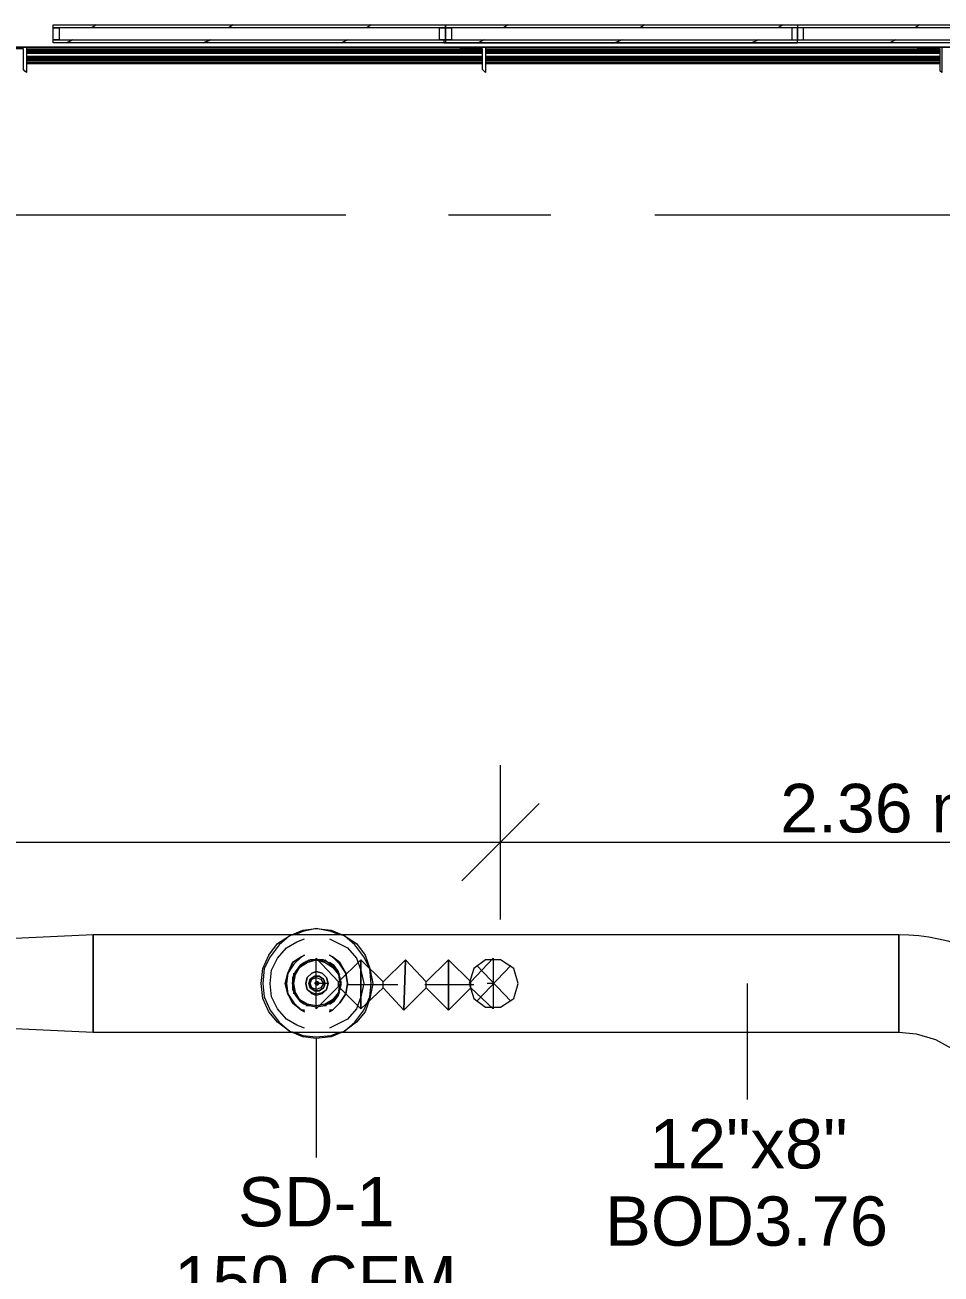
# Model space of a CAD drawing. Header units: metres. Extents: x -2 to 237, y -8 to 52.
# Drawn here: x 42.828 to 45.653, y 29.585 to 33.436 of the extents above; entities that cross this region are included whole.
import ezdxf

# ---------------------------------------------------------------- set-up
doc = ezdxf.new("R2010")
doc.units = ezdxf.units.M
doc.layers.add('HVAC - Ductos', color=5, linetype='Continuous', lineweight=0)
doc.layers.add('PDF4_Text', color=7, linetype='Continuous', lineweight=0)
doc.layers.add('PDF4_Geometry', color=7, linetype='Continuous', lineweight=0, true_color=0xaaaaaa)
doc.styles.add('PDF Helvetica', font='')
doc.styles.get('PDF Helvetica').set_extended_font_data('Helvetica')

msp = doc.modelspace()

# ---------------------------------------------------------------- linework, layer by layer
at = {"layer": 'HVAC - Ductos', "lineweight": 0}
for points in [[(44.2945, 30.6775), (44.2945, 30.9157), (44.2945, 31.154)], [(44.4136, 31.0349), (44.2945, 30.9157), (44.1754, 30.7966)], [(40.1756, 30.9157), (44.2945, 30.9157), (46.6541, 30.9157), (48.8899, 30.9157)], [(42.5535, 30.6087), (43.0391, 30.6317)], [(43.0391, 30.6317), (43.0391, 30.3293)], [(43.6531, 30.3293), (43.6439, 30.3338), (43.6073, 30.3614), (43.5798, 30.3935), (43.5614, 30.4347), (43.5569, 30.4805), (43.5614, 30.5263), (43.5798, 30.5676), (43.6073, 30.6042), (43.6439, 30.6271), (43.6531, 30.6317)], [(43.6622, 30.6317), (43.6439, 30.6271), (43.6118, 30.5996), (43.5844, 30.563), (43.566, 30.5263), (43.5614, 30.4805), (43.566, 30.4393), (43.5844, 30.3981), (43.6118, 30.3614), (43.6439, 30.3338), (43.6622, 30.3293)], [(43.6898, 30.343), (43.6668, 30.3522), (43.6348, 30.3705), (43.6073, 30.4026), (43.5889, 30.4393), (43.5844, 30.4805), (43.5889, 30.5217), (43.6073, 30.5584), (43.6348, 30.5905), (43.6668, 30.6087), (43.6898, 30.6179)], [(43.6531, 30.6317), (43.6852, 30.6454), (43.7264, 30.65), (43.7722, 30.6454), (43.8043, 30.6317)], [(43.7951, 30.6317), (43.7722, 30.6409), (43.7264, 30.65), (43.6852, 30.6409), (43.6622, 30.6317)], [(43.7676, 30.6179), (43.786, 30.6087), (43.8226, 30.5905), (43.8501, 30.5584), (43.8638, 30.5217), (43.873, 30.4805), (43.8638, 30.4393), (43.8501, 30.4026), (43.8226, 30.3705), (43.786, 30.3522), (43.7676, 30.343)], [(43.8043, 30.6317), (43.8134, 30.6271), (43.8501, 30.6042), (43.8776, 30.5676), (43.8913, 30.5263), (43.873, 30.563), (43.8455, 30.5996), (43.8134, 30.6271), (43.7951, 30.6317)], [(43.7997, 30.508), (43.7951, 30.5125), (43.7814, 30.5309), (43.763, 30.5447), (43.7493, 30.5538), (43.7264, 30.5538), (43.708, 30.5538), (43.6898, 30.5447), (43.676, 30.5355), (43.6622, 30.5171), (43.6531, 30.4988), (43.6531, 30.4805), (43.6531, 30.4622), (43.6622, 30.4439), (43.676, 30.4255), (43.6898, 30.4163), (43.676, 30.4301), (43.6622, 30.4439), (43.6576, 30.4622), (43.6531, 30.4805), (43.6576, 30.4988), (43.6622, 30.5171), (43.676, 30.5309), (43.6898, 30.5447)], [(43.6622, 30.5125), (43.676, 30.5309), (43.6989, 30.5492)], [(43.7538, 30.5538), (43.7584, 30.5492), (43.7814, 30.5309), (43.7905, 30.5171), (43.7997, 30.4988), (43.7997, 30.4805), (43.7997, 30.4622), (43.7905, 30.4439), (43.7814, 30.4301), (43.763, 30.4163), (43.7493, 30.4118), (43.7264, 30.4072), (43.708, 30.4118), (43.6898, 30.4163)], [(43.6943, 30.5492), (43.6989, 30.5492), (43.7035, 30.5538)], [(43.7035, 30.5492), (43.7264, 30.5538), (43.7538, 30.5492)], [(43.7951, 30.4713), (43.7264, 30.4026), (43.7264, 30.5584), (43.7951, 30.4851), (43.8638, 30.5538), (43.8638, 30.4026), (43.7951, 30.4713), (43.7951, 30.4851)], [(43.7676, 30.4163), (43.7814, 30.4255), (43.7951, 30.4439), (43.7997, 30.4622), (43.8043, 30.4805), (43.7997, 30.4988), (43.7951, 30.5171), (43.7814, 30.5355), (43.7676, 30.5447)], [(43.9325, 30.4667), (43.8638, 30.4026), (43.8638, 30.5538), (43.9325, 30.4851), (44.0013, 30.5538), (43.9967, 30.3981), (43.9325, 30.4667), (43.9325, 30.4851)], [(44.0654, 30.4667), (43.9967, 30.3981), (44.0013, 30.5538), (44.0654, 30.4851), (44.1342, 30.5538), (44.1342, 30.3981), (44.0654, 30.4667), (44.0654, 30.4851)], [(44.2029, 30.4667), (44.1342, 30.3981), (44.1342, 30.5538), (44.2029, 30.4851), (44.2716, 30.5584), (44.2716, 30.4026)], [(44.2716, 30.5584), (44.2716, 30.4026), (44.2029, 30.4667), (44.2029, 30.4851)], [(43.6576, 30.4576), (43.6531, 30.4805), (43.6576, 30.508), (43.6576, 30.5125)], [(43.7951, 30.3293), (43.8134, 30.3338), (43.8455, 30.3614), (43.873, 30.3981), (43.8913, 30.4393), (43.8959, 30.4805), (43.8913, 30.5263), (43.9005, 30.4805), (43.8913, 30.4347), (43.8776, 30.3935), (43.8501, 30.3614), (43.8134, 30.3338), (43.8043, 30.3293)], [(43.7951, 30.508), (43.7997, 30.4805), (43.7951, 30.4576)], [(43.763, 30.4805), (43.7402, 30.4805), (43.7264, 30.4805)], [(43.9784, 30.4759), (43.9555, 30.4759), (43.8867, 30.4759), (43.8272, 30.4759), (43.8226, 30.4759)], [(44.212, 30.4759), (44.2029, 30.4759), (44.1525, 30.4759), (44.0883, 30.4759), (44.0609, 30.4759)], [(44.2716, 30.4805), (44.267, 30.4805), (44.2533, 30.4805)], [(45.0551, 30.4805), (45.0551, 30.1232)], [(43.6576, 30.4485), (43.6576, 30.453)], [(43.6989, 30.4163), (43.676, 30.4301), (43.6622, 30.4485)], [(43.7997, 30.453), (43.7951, 30.4485), (43.7814, 30.4301), (43.7584, 30.4163)], [(43.7584, 30.4118), (43.7538, 30.4118), (43.7264, 30.4072), (43.7035, 30.4118), (43.6989, 30.4118), (43.6943, 30.4118)], [(43.0391, 30.3293), (42.5535, 30.3522)], [(43.8043, 30.3293), (43.7722, 30.3156), (43.7264, 30.311), (43.6852, 30.3156), (43.6531, 30.3293)], [(43.6622, 30.3293), (43.6852, 30.3201), (43.7264, 30.3156), (43.7722, 30.3201), (43.7951, 30.3293)], [(43.7264, 30.311), (43.7264, 29.9445)]]:
    msp.add_lwpolyline(points, dxfattribs=at)
for points in [[(43.0391, 30.6317), (45.5224, 30.6317), (45.5224, 30.3293), (43.0391, 30.3293)], [(43.6898, 30.3981), (43.6806, 30.3981), (43.6576, 30.4209), (43.6393, 30.4485), (43.6348, 30.4805), (43.6393, 30.5125), (43.6576, 30.5401), (43.6806, 30.563), (43.6898, 30.5676), (43.6806, 30.563), (43.6531, 30.5447), (43.6393, 30.5125), (43.6302, 30.4805), (43.6393, 30.4485), (43.6531, 30.4209), (43.6806, 30.3981), (43.6898, 30.3935), (43.6806, 30.3981), (43.6531, 30.4209), (43.6393, 30.4485), (43.6302, 30.4805), (43.6393, 30.5125), (43.6531, 30.5447), (43.6806, 30.563), (43.6898, 30.5676), (43.6806, 30.563), (43.6576, 30.5401), (43.6393, 30.5125), (43.6348, 30.4805), (43.6393, 30.4485), (43.6576, 30.4209), (43.6806, 30.3981)], [(43.6622, 30.508), (43.676, 30.5309), (43.6989, 30.5447), (43.7264, 30.5538), (43.7538, 30.5447), (43.7768, 30.5309), (43.7951, 30.508), (43.7997, 30.4805), (43.7951, 30.453), (43.7768, 30.4301), (43.7538, 30.4163), (43.7264, 30.4118), (43.6989, 30.4163), (43.676, 30.4301), (43.6622, 30.453), (43.6576, 30.4805)], [(43.8226, 30.4805), (43.818, 30.5125), (43.7997, 30.5401), (43.7768, 30.563), (43.7676, 30.5676), (43.7768, 30.563), (43.7997, 30.5447), (43.818, 30.5125), (43.8226, 30.4805), (43.818, 30.4485), (43.7997, 30.4209), (43.7768, 30.3981), (43.7676, 30.3935), (43.7768, 30.3981), (43.7997, 30.4209), (43.818, 30.4485), (43.8226, 30.4805), (43.818, 30.5125), (43.7997, 30.5447), (43.7768, 30.563), (43.7676, 30.5676), (43.7768, 30.563), (43.7997, 30.5401), (43.818, 30.5125), (43.8226, 30.4805), (43.818, 30.4485), (43.7997, 30.4209), (43.7768, 30.3981), (43.7676, 30.3981), (43.7768, 30.3981), (43.7997, 30.4209), (43.818, 30.4485)], [(43.6989, 30.4988), (43.6943, 30.4805), (43.6989, 30.4988), (43.7126, 30.5125), (43.7264, 30.5171), (43.7447, 30.5125), (43.7584, 30.4988), (43.763, 30.4805), (43.7584, 30.4988), (43.7447, 30.5125), (43.7264, 30.5171), (43.7126, 30.5125)], [(43.708, 30.4943), (43.7035, 30.4805), (43.708, 30.4943), (43.7218, 30.5034), (43.7356, 30.5034), (43.7493, 30.4943), (43.7538, 30.4805), (43.7493, 30.4943), (43.7356, 30.5034), (43.7218, 30.5034)], [(43.7126, 30.4943), (43.7264, 30.4988), (43.7402, 30.4943), (43.7493, 30.4805), (43.7402, 30.4667), (43.7264, 30.4622), (43.7126, 30.4667), (43.708, 30.4805)], [(43.7584, 30.4622), (43.763, 30.4805), (43.7584, 30.4622), (43.7447, 30.4485), (43.7264, 30.4439), (43.7126, 30.4485), (43.6989, 30.4622), (43.6943, 30.4805), (43.6989, 30.4622), (43.7126, 30.453), (43.7264, 30.4485), (43.7447, 30.453)], [(43.7493, 30.4667), (43.7538, 30.4805), (43.7493, 30.4667), (43.7356, 30.4576), (43.7218, 30.4576), (43.708, 30.4667), (43.7035, 30.4805), (43.708, 30.4667), (43.7218, 30.4576), (43.7356, 30.4576)], [(43.7264, 30.4851), (43.7218, 30.4805), (43.7264, 30.4851), (43.731, 30.4851), (43.7356, 30.4805), (43.731, 30.4851)], [(43.731, 30.4759), (43.7356, 30.4805), (43.731, 30.4759), (43.7264, 30.4759), (43.7218, 30.4805), (43.7264, 30.4759)]]:
    msp.add_lwpolyline(points, close=True, dxfattribs=at)
msp.add_lwpolyline([(46.1317, 30.0223), (45.8248, 30.0223), (45.8202, 30.0819), (45.8018, 30.1414), (45.7744, 30.1918), (45.7377, 30.2376), (45.6873, 30.2789), (45.6369, 30.3064), (45.5773, 30.3247), (45.5224, 30.3293), (45.5224, 30.6317, -0.409421)], format="xyb", close=True, dxfattribs=at)
at = {"layer": 'PDF4_Geometry', "lineweight": 0}
for points in [[(42.9155, 33.4265), (42.9155, 33.4356), (44.125, 33.4356), (44.125, 33.4265)], [(42.9155, 33.4265), (42.9155, 33.4356), (44.125, 33.4356), (44.125, 33.4265)], [(42.9337, 33.3898), (42.9155, 33.3898), (42.9155, 33.4265), (42.9337, 33.4265)], [(44.125, 33.3898), (44.1067, 33.3898), (44.1067, 33.4265), (44.125, 33.4265)], [(44.125, 33.4265), (44.125, 33.4356), (45.2108, 33.4356), (45.9027, 33.4356), (45.9027, 33.4265), (45.2108, 33.4265)], [(42.9155, 33.3807), (42.9155, 33.3898), (44.125, 33.3898), (44.125, 33.3807)], [(42.9155, 33.3807), (42.9155, 33.3898), (44.1204, 33.3898), (44.125, 33.3898), (44.125, 33.3807), (44.1204, 33.3807)], [(42.9567, 33.3807), (42.975, 33.3898)], [(43.3782, 33.3807), (43.4011, 33.3898)], [(43.8043, 33.3807), (43.8226, 33.3898)], [(40.9957, 33.3669), (42.329, 33.3669), (43.6622, 33.3669), (45.0001, 33.3669), (43.6622, 33.3669), (42.329, 33.3669)], [(42.833, 33.289), (42.8284, 33.2936), (42.8238, 33.2982), (42.8238, 33.3623), (42.7597, 33.3623), (42.7551, 33.3623), (42.7551, 33.3669), (42.833, 33.3669)], [(43.6622, 33.3669), (42.833, 33.3669)], [(43.6622, 33.3577), (42.833, 33.3577)], [(43.6622, 33.3532), (42.833, 33.3532)], [(43.6622, 33.3486), (42.833, 33.3486)], [(43.6622, 33.3486), (42.833, 33.3486)], [(45.0001, 33.3669), (43.6622, 33.3669)], [(44.1708, 33.3669), (43.6622, 33.3669)], [(43.6622, 33.3577), (44.2396, 33.3577)], [(44.2396, 33.3486), (43.6622, 33.3486)], [(44.2487, 33.289), (44.2441, 33.2936), (44.2396, 33.2982), (44.2396, 33.3623), (44.1754, 33.3623), (44.1708, 33.3623), (44.1708, 33.3669), (44.2487, 33.3669)], [(45.0001, 33.3669), (44.2487, 33.3669)], [(45.0001, 33.3577), (44.2487, 33.3577)], [(45.0001, 33.3532), (44.2487, 33.3532)], [(45.0001, 33.3486), (44.2487, 33.3486)], [(45.0001, 33.3486), (44.2487, 33.3486)], [(45.0001, 33.3577), (45.6507, 33.3577)], [(45.6507, 33.3486), (45.0001, 33.3486)], [(45.6553, 33.289), (45.6507, 33.2936), (45.6507, 33.2982), (45.6507, 33.3623), (45.5865, 33.3623), (45.5819, 33.3623), (45.5819, 33.3669), (45.6553, 33.3669)], [(43.6622, 33.3348), (42.833, 33.3348)], [(43.6622, 33.3303), (42.833, 33.3303)], [(43.6622, 33.3303), (42.833, 33.3303)], [(43.6622, 33.3257), (42.833, 33.3257)], [(43.6622, 33.3166), (42.833, 33.3166)], [(44.2396, 33.3303), (43.6622, 33.3303)], [(45.0001, 33.3348), (44.2487, 33.3348)], [(45.0001, 33.3303), (44.2487, 33.3303)], [(45.0001, 33.3303), (44.2487, 33.3303)], [(45.0001, 33.3257), (44.2487, 33.3257)], [(45.0001, 33.3166), (44.2487, 33.3166)], [(45.6507, 33.3303), (45.0001, 33.3303)]]:
    msp.add_lwpolyline(points, close=True, dxfattribs=at)
for points in [[(43.0483, 33.4356), (43.0346, 33.4265)], [(43.4698, 33.4356), (43.4561, 33.4265)], [(43.8959, 33.4356), (43.8822, 33.4265)], [(44.1204, 33.4356), (44.125, 33.4356), (45.2108, 33.4356), (45.9027, 33.4356), (46.4982, 33.4356), (46.9748, 33.4356), (46.9748, 33.4265), (46.961, 33.4265), (46.9427, 33.4265)], [(44.125, 33.4265), (44.1433, 33.4265)], [(44.125, 33.3898), (44.125, 33.4265)], [(44.1433, 33.4265), (44.1433, 33.3898)], [(45.1925, 33.4265), (44.1433, 33.4265)], [(44.3174, 33.4356), (44.3036, 33.4265)], [(44.7389, 33.4356), (44.7252, 33.4265)], [(45.165, 33.4356), (45.1513, 33.4265)], [(45.8844, 33.4265), (45.9027, 33.4265), (45.9027, 33.3898), (45.8844, 33.3898), (45.8844, 33.4265), (45.2292, 33.4265), (45.2108, 33.4265), (45.1925, 33.4265), (45.1925, 33.3898), (45.2108, 33.3898), (45.2108, 33.4265), (45.2108, 33.3898), (45.2292, 33.3898), (45.2292, 33.4265)], [(45.2108, 33.4356), (45.2108, 33.4265)], [(45.5865, 33.4356), (45.5728, 33.4265)], [(44.1204, 33.3898), (44.1204, 33.3807), (44.125, 33.3807), (45.2108, 33.3807)], [(44.1433, 33.3898), (44.125, 33.3898)], [(44.125, 33.3898), (45.2108, 33.3898), (45.9027, 33.3898), (45.9027, 33.3807)], [(44.125, 33.3898), (44.125, 33.3807)], [(44.1433, 33.3898), (45.1925, 33.3898)], [(44.2441, 33.3898), (44.2258, 33.3807)], [(44.6702, 33.3898), (44.6473, 33.3807)], [(45.0917, 33.3898), (45.0688, 33.3807)], [(46.3196, 33.3807), (45.9027, 33.3807), (45.2108, 33.3807), (45.2108, 33.3898)], [(45.2292, 33.3898), (45.8844, 33.3898)], [(45.5132, 33.3898), (45.4949, 33.3807)], [(42.329, 33.3669), (43.6622, 33.3669)], [(42.329, 33.3669), (43.6622, 33.3669)], [(42.833, 33.3623), (43.6622, 33.3623), (44.1754, 33.3623)], [(42.833, 33.3577), (43.6622, 33.3577), (42.833, 33.3577)], [(42.833, 33.3532), (43.6622, 33.3532), (44.2396, 33.3532), (43.6622, 33.3532), (44.2396, 33.3532)], [(43.6622, 33.3577), (44.2396, 33.3577)], [(43.6622, 33.3577), (44.2396, 33.3577)], [(43.6622, 33.3486), (44.2396, 33.3486)], [(43.6622, 33.3486), (44.2396, 33.3486)], [(45.9027, 33.3807), (45.2108, 33.3807), (44.125, 33.3807)], [(44.2487, 33.3623), (45.0001, 33.3623), (45.5819, 33.3623)], [(44.2487, 33.3577), (45.0001, 33.3577), (44.2487, 33.3577)], [(44.2487, 33.3532), (45.0001, 33.3532), (45.6507, 33.3532), (45.0001, 33.3532), (45.6507, 33.3532)], [(46.2875, 33.3669), (45.0001, 33.3669), (46.2875, 33.3669), (45.0001, 33.3669), (46.2875, 33.3669)], [(45.0001, 33.3669), (45.5819, 33.3669)], [(45.0001, 33.3669), (45.5819, 33.3669)], [(45.0001, 33.3577), (45.6507, 33.3577)], [(45.0001, 33.3577), (45.6507, 33.3577)], [(45.0001, 33.3486), (45.6507, 33.3486)], [(45.0001, 33.3486), (45.6507, 33.3486)], [(42.833, 33.3394), (43.6622, 33.3394), (44.2396, 33.3394)], [(42.833, 33.3348), (43.6622, 33.3348), (44.2396, 33.3348), (43.6622, 33.3348), (44.2396, 33.3348)], [(42.833, 33.3257), (43.6622, 33.3257), (44.2396, 33.3257), (43.6622, 33.3257), (44.2396, 33.3257)], [(42.833, 33.3211), (43.6622, 33.3211), (44.2396, 33.3211)], [(42.833, 33.3166), (43.6622, 33.3166), (44.2396, 33.3166), (43.6622, 33.3166), (44.2396, 33.3166)], [(43.6622, 33.3303), (44.2396, 33.3303)], [(43.6622, 33.3303), (44.2396, 33.3303)], [(44.2487, 33.3394), (45.0001, 33.3394), (45.6507, 33.3394)], [(44.2487, 33.3348), (45.0001, 33.3348), (45.6507, 33.3348), (45.0001, 33.3348), (45.6507, 33.3348)], [(44.2487, 33.3257), (45.0001, 33.3257), (45.6507, 33.3257), (45.0001, 33.3257), (45.6507, 33.3257)], [(44.2487, 33.3211), (45.0001, 33.3211), (45.6507, 33.3211)], [(44.2487, 33.3166), (45.0001, 33.3166), (45.6507, 33.3166), (45.0001, 33.3166), (45.6507, 33.3166)], [(45.0001, 33.3303), (45.6507, 33.3303)], [(45.0001, 33.3303), (45.6507, 33.3303)], [(43.818, 32.8492), (42.5489, 32.8492)], [(44.4503, 32.8492), (44.1342, 32.8492)], [(46.0401, 32.8492), (44.771, 32.8492)]]:
    msp.add_lwpolyline(points, dxfattribs=at)
at = {"layer": 'PDF4_Geometry', "color": 8, "lineweight": 0, "true_color": 0x808080}
msp.add_lwpolyline([(44.3357, 30.5263), (44.2945, 30.5538), (44.2487, 30.5538), (44.212, 30.5263), (44.1983, 30.4805), (44.212, 30.4347), (44.2487, 30.4072), (44.2945, 30.4072), (44.3357, 30.4347), (44.3495, 30.4805)], close=True, dxfattribs=at)
for points in [[(44.2212, 30.5355), (44.3266, 30.4255)], [(44.3266, 30.5355), (44.2212, 30.4255)]]:
    msp.add_lwpolyline(points, dxfattribs=at)

# ---------------------------------------------------------------- texts
at = {"layer": 'PDF4_Text', "lineweight": 0, "attachment_point": 4, "style": 'PDF Helvetica'}
for s, insert, char_height in [('2.36 m', (45.1574, 31.02), 0.15002), ('12"x8"', (44.7542, 29.9852), 0.1519), ('SD-1', (43.4851, 29.8065), 0.1519), ('BOD3.76', (44.6168, 29.747), 0.1519), ('150 CFM', (43.2881, 29.5637), 0.1519)]:
    msp.add_mtext(s, dxfattribs=dict(at, insert=insert, char_height=char_height))

doc.saveas('drawing.dxf')
